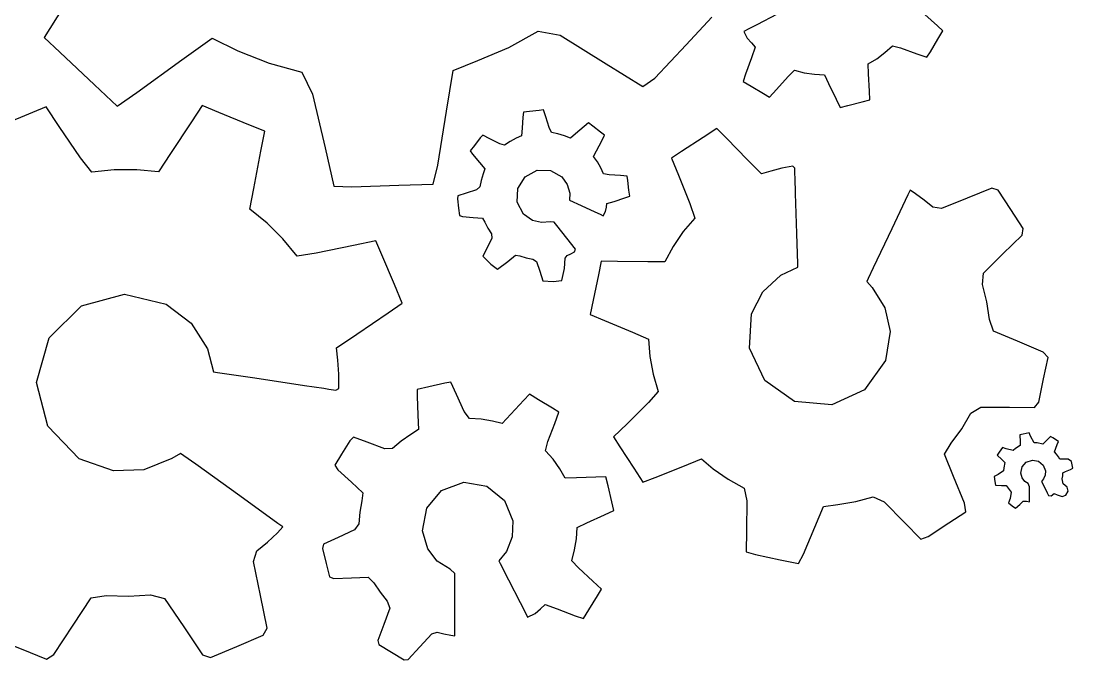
# Model space of a CAD drawing. Header units: metres. Extents: x -544 to 104, y 0 to 186.
# Drawn here: x -354.47 to -344.6, y 102.51 to 108.51 of the extents above; entities that cross this region are included whole.
import ezdxf

# ---------------------------------------------------------------- set-up
doc = ezdxf.new("R2010")
doc.units = ezdxf.units.M

msp = doc.modelspace()

# ---------------------------------------------------------------- linework, layer by layer
at = {"layer": 'COMPONENT1'}
for p, q in [((-354.0803, 108.6365), (-354.2533, 108.358)), ((-348.229, 108.2896), (-347.9872, 108.5483)), ((-347.3761, 108.577), (-347.5661, 108.4769)), ((-345.8698, 108.4663), (-345.9889, 108.5738)), ((-349.8922, 108.2642), (-349.6187, 108.4163)), ((-349.6187, 108.4163), (-349.4113, 108.3787)), ((-347.6405, 108.4377), (-347.6864, 108.4134)), ((-347.6864, 108.4134), (-347.656, 108.3515)), ((-347.5661, 108.4769), (-347.6405, 108.4377)), ((-345.8196, 108.419), (-345.8698, 108.4663)), ((-345.8652, 108.3425), (-345.8196, 108.419)), ((-354.2533, 108.358), (-354.1085, 108.2179)), ((-352.961, 108.146), (-352.6779, 108.3497)), ((-352.6779, 108.3497), (-352.4352, 108.2327)), ((-349.4113, 108.3787), (-348.9808, 108.1111)), ((-347.656, 108.3515), (-347.6167, 108.3057)), ((-345.9357, 108.2241), (-345.8652, 108.3425)), ((-354.1085, 108.2179), (-353.781, 107.9119)), ((-352.4352, 108.2327), (-352.1428, 108.117)), ((-350.1827, 108.141), (-349.8922, 108.2642)), ((-348.5232, 107.9748), (-348.229, 108.2896)), ((-347.6167, 108.3057), (-347.5806, 108.2664)), ((-347.5806, 108.2664), (-347.6159, 108.1673)), ((-346.4406, 108.158), (-346.3627, 108.2153)), ((-346.3627, 108.2153), (-346.292, 108.2798)), ((-346.292, 108.2798), (-346.2156, 108.2595)), ((-346.2156, 108.2595), (-346.0634, 108.2052)), ((-345.9684, 108.1714), (-345.9357, 108.2241)), ((-353.3846, 107.8413), (-352.961, 108.146)), ((-352.1428, 108.117), (-351.8365, 108.0323)), ((-350.4143, 108.0476), (-350.1827, 108.141)), ((-347.6159, 108.1673), (-347.6706, 108.014)), ((-346.5206, 108.1108), (-346.4406, 108.158)), ((-346.0634, 108.2052), (-345.9684, 108.1714)), ((-351.8365, 108.0323), (-351.7359, 107.8252)), ((-350.4767, 107.665), (-350.4143, 108.0476)), ((-348.9808, 108.1111), (-348.6365, 107.8971)), ((-347.2704, 107.9912), (-347.2123, 108.0492)), ((-347.2123, 108.0492), (-347.1201, 108.0257)), ((-347.1201, 108.0257), (-347.0251, 108.0118)), ((-346.5158, 108.0168), (-346.5206, 108.1108)), ((-346.5076, 107.8546), (-346.5158, 108.0168)), ((-348.6365, 107.8971), (-348.5232, 107.9748)), ((-347.6706, 108.014), (-347.6942, 107.9449)), ((-347.6942, 107.9449), (-347.6201, 107.9007)), ((-347.3795, 107.8701), (-347.2704, 107.9912)), ((-347.0251, 108.0118), (-346.9306, 108.008)), ((-346.9306, 108.008), (-346.8916, 107.926)), ((-346.8916, 107.926), (-346.8218, 107.7791)), ((-353.781, 107.9119), (-353.5693, 107.7141)), ((-353.5693, 107.7141), (-353.3846, 107.8413)), ((-351.7359, 107.8252), (-351.6181, 107.3213)), ((-347.6201, 107.9007), (-347.5013, 107.8299)), ((-347.5013, 107.8299), (-347.4452, 107.7972)), ((-347.4452, 107.7972), (-347.3795, 107.8701)), ((-346.5034, 107.7715), (-346.5076, 107.8546)), ((-346.8218, 107.7791), (-346.7845, 107.7004)), ((-346.7845, 107.7004), (-346.7127, 107.7186)), ((-346.7127, 107.7186), (-346.5783, 107.7526)), ((-346.5783, 107.7526), (-346.5034, 107.7715)), ((-354.3627, 107.6541), (-354.6411, 107.5366)), ((-354.2366, 107.7048), (-354.3627, 107.6541)), ((-354.1127, 107.5217), (-354.2366, 107.7048)), ((-352.7727, 107.7173), (-352.8731, 107.5648)), ((-352.6156, 107.6534), (-352.7727, 107.7173)), ((-352.334, 107.5388), (-352.6156, 107.6534)), ((-350.5593, 107.1585), (-350.4767, 107.665)), ((-349.756, 107.6552), (-349.7606, 107.6101)), ((-349.6978, 107.662), (-349.756, 107.6552)), ((-349.6078, 107.6726), (-349.6978, 107.662)), ((-349.5672, 107.6767), (-349.6078, 107.6726)), ((-349.5469, 107.6135), (-349.5672, 107.6767)), ((-353.9142, 107.2284), (-354.1127, 107.5217)), ((-352.8731, 107.5648), (-353.0689, 107.2673)), ((-352.1833, 107.4775), (-352.334, 107.5388)), ((-349.7606, 107.6101), (-349.7691, 107.5048)), ((-349.5142, 107.5124), (-349.5469, 107.6135)), ((-349.1864, 107.522), (-349.2677, 107.4528)), ((-349.1447, 107.5574), (-349.1864, 107.522)), ((-349.1048, 107.5259), (-349.1447, 107.5574)), ((-349.0332, 107.4694), (-349.1048, 107.5259)), ((-352.2195, 107.2901), (-352.1833, 107.4775)), ((-350.1382, 107.4394), (-350.1612, 107.4148)), ((-350.0719, 107.4054), (-350.1382, 107.4394)), ((-349.7747, 107.4345), (-349.8244, 107.4124)), ((-349.7691, 107.5048), (-349.7747, 107.4345)), ((-349.4942, 107.4644), (-349.5142, 107.5124)), ((-349.4323, 107.4533), (-349.4942, 107.4644)), ((-349.3714, 107.4355), (-349.4323, 107.4533)), ((-349.3148, 107.4127), (-349.3714, 107.4355)), ((-349.2677, 107.4528), (-349.3148, 107.4127)), ((-348.9949, 107.4391), (-349.0332, 107.4694)), ((-349.021, 107.3882), (-348.9949, 107.4391)), ((-347.9421, 107.5023), (-348.0687, 107.4194)), ((-347.8512, 107.4118), (-347.9421, 107.5023)), ((-350.2167, 107.3447), (-350.2574, 107.2933)), ((-350.1612, 107.4148), (-350.2167, 107.3447)), ((-349.9788, 107.3577), (-350.0719, 107.4054)), ((-349.9337, 107.3462), (-349.9788, 107.3577)), ((-349.8805, 107.3824), (-349.9337, 107.3462)), ((-349.8244, 107.4124), (-349.8805, 107.3824)), ((-349.0699, 107.2929), (-349.021, 107.3882)), ((-348.0687, 107.4194), (-348.2714, 107.2867)), ((-347.6515, 107.208), (-347.8512, 107.4118)), ((-353.8056, 107.0933), (-353.9142, 107.2284)), ((-353.0689, 107.2673), (-353.1824, 107.0948)), ((-352.2872, 106.9396), (-352.2195, 107.2901)), ((-351.6181, 107.3213), (-351.5343, 106.9626)), ((-350.2574, 107.2933), (-350.2356, 107.2633)), ((-350.2356, 107.2633), (-350.1682, 107.1844)), ((-349.0972, 107.2398), (-349.0699, 107.2929)), ((-349.0614, 107.189), (-349.0972, 107.2398)), ((-348.2714, 107.2867), (-348.3661, 107.2235)), ((-350.6031, 106.9804), (-350.5593, 107.1585)), ((-350.1682, 107.1844), (-350.1173, 107.1248)), ((-349.0306, 107.134), (-349.0614, 107.189)), ((-349.0059, 107.0765), (-349.0306, 107.134)), ((-348.3661, 107.2235), (-348.3017, 107.0638)), ((-347.5225, 107.0762), (-347.6515, 107.208)), ((-347.3305, 107.1298), (-347.4328, 107.1029)), ((-347.2261, 107.1497), (-347.3305, 107.1298)), ((-347.2096, 107.1302), (-347.2261, 107.1497)), ((-347.2078, 107.0763), (-347.2096, 107.1302)), ((-353.5966, 107.1155), (-353.8056, 107.0933)), ((-353.3849, 107.1154), (-353.5966, 107.1155)), ((-353.1824, 107.0948), (-353.3849, 107.1154)), ((-350.1331, 107.0769), (-350.1521, 107.0159)), ((-350.1173, 107.1248), (-350.1331, 107.0769)), ((-349.8095, 106.9387), (-349.7406, 107.0506)), ((-349.7406, 107.0506), (-349.6282, 107.1113)), ((-349.6282, 107.1113), (-349.5022, 107.1092)), ((-349.5022, 107.1092), (-349.3972, 107.0494)), ((-349.3972, 107.0494), (-349.345, 106.9782)), ((-348.9525, 107.0694), (-349.0059, 107.0765)), ((-348.8457, 107.061), (-348.9525, 107.0694)), ((-348.7814, 107.0559), (-348.8457, 107.061)), ((-348.7759, 107.0135), (-348.7814, 107.0559)), ((-348.3017, 107.0638), (-348.1947, 106.7986)), ((-347.4328, 107.1029), (-347.5225, 107.0762)), ((-347.2066, 107.0392), (-347.2078, 107.0763)), ((-347.2019, 106.892), (-347.2066, 107.0392)), ((-352.3249, 106.7442), (-352.2872, 106.9396)), ((-351.5343, 106.9626), (-351.3682, 106.9547)), ((-351.3682, 106.9547), (-350.9269, 106.9695)), ((-350.9269, 106.9695), (-350.6031, 106.9804)), ((-350.1643, 106.9539), (-350.1972, 106.9267)), ((-350.1521, 107.0159), (-350.1643, 106.9539)), ((-349.8134, 106.8126), (-349.8095, 106.9387)), ((-349.345, 106.9782), (-349.3211, 106.8957)), ((-348.7653, 106.9232), (-348.7759, 107.0135)), ((-345.36, 106.9434), (-345.5916, 106.8496)), ((-345.3008, 106.9243), (-345.36, 106.9434)), ((-350.3726, 106.87), (-350.3754, 106.8424)), ((-350.3754, 106.8424), (-350.3654, 106.7559)), ((-350.2947, 106.8952), (-350.3726, 106.87)), ((-350.1972, 106.9267), (-350.2947, 106.8952)), ((-349.3211, 106.8957), (-349.3223, 106.8291)), ((-348.906, 106.8187), (-348.8042, 106.8515)), ((-348.8042, 106.8515), (-348.7586, 106.8668)), ((-348.7586, 106.8668), (-348.7653, 106.9232)), ((-347.1901, 106.5158), (-347.2019, 106.892)), ((-346.1471, 106.881), (-346.2984, 106.5619)), ((-346.127, 106.9229), (-346.1471, 106.881)), ((-346.0771, 106.8905), (-346.127, 106.9229)), ((-345.9939, 106.8296), (-346.0771, 106.8905)), ((-345.915, 106.7637), (-345.9939, 106.8296)), ((-345.5916, 106.8496), (-345.8323, 106.7522)), ((-345.182, 106.7427), (-345.3008, 106.9243)), ((-352.1628, 106.6148), (-352.3249, 106.7442)), ((-350.3654, 106.7559), (-350.3571, 106.6849)), ((-349.7542, 106.6995), (-349.8134, 106.8126)), ((-349.3223, 106.8291), (-349.2157, 106.7798)), ((-349.2157, 106.7798), (-349.0874, 106.7207)), ((-348.9862, 106.724), (-348.978, 106.7629)), ((-348.978, 106.7629), (-348.9718, 106.7975)), ((-348.9718, 106.7975), (-348.906, 106.8187)), ((-348.1947, 106.7986), (-348.1479, 106.6626)), ((-345.8323, 106.7522), (-345.915, 106.7637)), ((-345.0647, 106.5634), (-345.182, 106.7427)), ((-350.3571, 106.6849), (-350.328, 106.6765)), ((-350.328, 106.6765), (-350.227, 106.6685)), ((-350.227, 106.6685), (-350.1418, 106.6617)), ((-350.1418, 106.6617), (-350.1182, 106.6232)), ((-349.6711, 106.6398), (-349.7542, 106.6995)), ((-349.5878, 106.619), (-349.6711, 106.6398)), ((-349.0874, 106.7207), (-349.0372, 106.6976)), ((-349.0372, 106.6976), (-349.0062, 106.6834)), ((-349.0062, 106.6834), (-348.9862, 106.724)), ((-348.1479, 106.6626), (-348.2557, 106.5351)), ((-352.0131, 106.4672), (-352.1628, 106.6148)), ((-350.1182, 106.6232), (-350.0895, 106.567)), ((-350.0895, 106.567), (-350.0547, 106.5138)), ((-349.5035, 106.6273), (-349.5878, 106.619)), ((-349.4689, 106.6251), (-349.5035, 106.6273)), ((-349.4437, 106.593), (-349.4689, 106.6251)), ((-349.3496, 106.4728), (-349.4437, 106.593)), ((-348.2557, 106.5351), (-348.3502, 106.3961)), ((-346.2984, 106.5619), (-346.4728, 106.1941)), ((-345.0757, 106.5017), (-345.0647, 106.5634)), ((-351.8805, 106.306), (-352.0131, 106.4672)), ((-351.1418, 106.4487), (-351.3526, 106.4052)), ((-351.0852, 106.3181), (-351.1418, 106.4487)), ((-350.0514, 106.4726), (-350.0968, 106.3838)), ((-350.0547, 106.5138), (-350.0514, 106.4726)), ((-349.268, 106.3687), (-349.3496, 106.4728)), ((-347.1811, 106.2317), (-347.1901, 106.5158)), ((-345.2562, 106.325), (-345.0757, 106.5017)), ((-351.3526, 106.4052), (-351.7026, 106.333)), ((-350.0968, 106.3838), (-350.1372, 106.3047)), ((-349.3108, 106.3259), (-349.2763, 106.3436)), ((-349.2763, 106.3436), (-349.268, 106.3687)), ((-348.3502, 106.3961), (-348.4286, 106.25)), ((-351.7026, 106.333), (-351.8805, 106.306)), ((-350.9675, 106.039), (-351.0852, 106.3181)), ((-350.1372, 106.3047), (-350.0607, 106.2309)), ((-350.0003, 106.1832), (-349.9015, 106.2542)), ((-349.9015, 106.2542), (-349.8316, 106.3138)), ((-349.8316, 106.3138), (-349.7891, 106.3087)), ((-349.7891, 106.3087), (-349.7292, 106.2889)), ((-349.7292, 106.2889), (-349.6681, 106.2755)), ((-349.6681, 106.2755), (-349.6332, 106.2543)), ((-349.6332, 106.2543), (-349.6037, 106.1629)), ((-349.3716, 106.1876), (-349.364, 106.2847)), ((-349.364, 106.2847), (-349.3463, 106.3105)), ((-349.3463, 106.3105), (-349.3108, 106.3259)), ((-349.0259, 106.2561), (-349.0525, 106.1287)), ((-348.8732, 106.2545), (-349.0259, 106.2561)), ((-348.5878, 106.2516), (-348.8732, 106.2545)), ((-348.4286, 106.25), (-348.5878, 106.2516)), ((-345.439, 106.146), (-345.2562, 106.325)), ((-350.0607, 106.2309), (-350.0003, 106.1832)), ((-349.6037, 106.1629), (-349.5746, 106.0727)), ((-349.3952, 106.0776), (-349.3716, 106.1876)), ((-347.3408, 106.126), (-347.18, 106.2022)), ((-347.18, 106.2022), (-347.1811, 106.2317)), ((-346.4728, 106.1941), (-346.5195, 106.0956)), ((-345.448, 106.0375), (-345.439, 106.146)), ((-349.5746, 106.0727), (-349.476, 106.0681)), ((-349.476, 106.0681), (-349.3952, 106.0776)), ((-349.0525, 106.1287), (-349.1022, 105.8907)), ((-347.5093, 105.9707), (-347.3408, 106.126)), ((-346.5195, 106.0956), (-346.533, 106.0674)), ((-346.533, 106.0674), (-346.4828, 106.0108)), ((-353.9054, 105.8383), (-353.5, 105.9486)), ((-353.5, 105.9486), (-353.108, 105.855)), ((-350.8939, 105.8647), (-350.9675, 106.039)), ((-347.6168, 105.7616), (-347.5093, 105.9707)), ((-346.4828, 106.0108), (-346.3627, 105.8194)), ((-345.4069, 105.8756), (-345.448, 106.0375)), ((-353.108, 105.855), (-352.8748, 105.676)), ((-351.0255, 105.7732), (-350.8939, 105.8647)), ((-349.1022, 105.8907), (-349.1299, 105.758)), ((-345.383, 105.7088), (-345.4069, 105.8756)), ((-354.2087, 105.5394), (-353.9054, 105.8383)), ((-351.3209, 105.5733), (-351.0255, 105.7732)), ((-349.1299, 105.758), (-348.9956, 105.7009)), ((-347.6341, 105.4397), (-347.6168, 105.7616)), ((-346.3627, 105.8194), (-346.3132, 105.5959)), ((-352.8748, 105.676), (-352.7216, 105.4341)), ((-348.9956, 105.7009), (-348.7333, 105.5896)), ((-345.3445, 105.6014), (-345.383, 105.7088)), ((-351.5119, 105.4441), (-351.3209, 105.5733)), ((-348.7333, 105.5896), (-348.5812, 105.525)), ((-346.3132, 105.5959), (-346.357, 105.3266)), ((-345.1188, 105.5056), (-345.3445, 105.6014)), ((-354.325, 105.117), (-354.2087, 105.5394)), ((-348.5812, 105.525), (-348.5686, 105.3627)), ((-344.8782, 105.4034), (-345.1188, 105.5056)), ((-352.7216, 105.4341), (-352.6639, 105.2193)), ((-351.4993, 105.3278), (-351.5119, 105.4441)), ((-348.5686, 105.3627), (-348.5384, 105.1961)), ((-347.4891, 105.1365), (-347.6341, 105.4397)), ((-344.8316, 105.3544), (-344.8782, 105.4034)), ((-344.8735, 105.1537), (-344.8316, 105.3544)), ((-351.4893, 105.196), (-351.4993, 105.3278)), ((-346.357, 105.3266), (-346.5563, 105.0509)), ((-352.6639, 105.2193), (-352.6276, 105.2139)), ((-352.6276, 105.2139), (-352.276, 105.1611)), ((-352.276, 105.1611), (-351.8105, 105.0912)), ((-351.4882, 105.063), (-351.4893, 105.196)), ((-348.5384, 105.1961), (-348.491, 105.0349)), ((-344.9194, 104.934), (-344.8735, 105.1537)), ((-354.22, 104.7101), (-354.325, 105.117)), ((-351.8105, 105.0912), (-351.6283, 105.0639)), ((-351.6283, 105.0639), (-351.5824, 105.057)), ((-351.5824, 105.057), (-351.5159, 105.0471)), ((-351.5159, 105.0471), (-351.4882, 105.063)), ((-350.6433, 105.0781), (-350.7521, 105.052)), ((-350.4952, 105.1136), (-350.6433, 105.0781)), ((-350.4385, 105.1224), (-350.4952, 105.1136)), ((-350.3854, 105.0071), (-350.4385, 105.1224)), ((-347.2105, 104.9407), (-347.4891, 105.1365)), ((-350.7521, 105.052), (-350.7546, 104.9888)), ((-350.7546, 104.9888), (-350.7475, 104.812)), ((-350.3109, 104.845), (-350.3854, 105.0071)), ((-349.753, 104.9536), (-349.8751, 104.8213)), ((-349.6994, 105.0093), (-349.753, 104.9536)), ((-349.6141, 104.9572), (-349.6994, 105.0093)), ((-349.4822, 104.8766), (-349.6141, 104.9572)), ((-348.491, 105.0349), (-348.5816, 104.9301)), ((-346.5563, 105.0509), (-346.8615, 104.9098)), ((-349.4235, 104.8393), (-349.4822, 104.8766)), ((-348.5816, 104.9301), (-348.7839, 104.7318)), ((-346.8615, 104.9098), (-347.2105, 104.9407)), ((-345.5556, 104.8314), (-345.4614, 104.8884)), ((-345.4614, 104.8884), (-345.1954, 104.8857)), ((-345.1954, 104.8857), (-344.9586, 104.8833)), ((-344.9586, 104.8833), (-344.9194, 104.934)), ((-350.7475, 104.812), (-350.7422, 104.6785)), ((-350.2626, 104.782), (-350.3109, 104.845)), ((-350.1532, 104.7745), (-350.2626, 104.782)), ((-350.0465, 104.7556), (-350.1532, 104.7745)), ((-349.8751, 104.8213), (-349.9566, 104.7329)), ((-349.4628, 104.7332), (-349.4235, 104.8393)), ((-345.6412, 104.6848), (-345.5556, 104.8314)), ((-353.9257, 104.4033), (-354.22, 104.7101)), ((-350.7422, 104.6785), (-350.8137, 104.6309)), ((-349.9566, 104.7329), (-350.0465, 104.7556)), ((-349.5256, 104.5633), (-349.4628, 104.7332)), ((-348.7839, 104.7318), (-348.9102, 104.6081)), ((-345.7409, 104.5492), (-345.6412, 104.6848)), ((-351.3855, 104.5721), (-351.4632, 104.4455)), ((-351.3525, 104.6062), (-351.3855, 104.5721)), ((-351.2214, 104.5577), (-351.3525, 104.6062)), ((-350.9032, 104.5692), (-350.9848, 104.4988)), ((-350.8137, 104.6309), (-350.9032, 104.5692)), ((-349.5494, 104.4779), (-349.5256, 104.5633)), ((-348.9102, 104.6081), (-348.8522, 104.5161)), ((-345.0657, 104.6349), (-345.0954, 104.6282)), ((-345.0954, 104.6282), (-345.0948, 104.563)), ((-345.0948, 104.563), (-345.0937, 104.5267)), ((-345.0098, 104.6462), (-345.0657, 104.6349)), ((-344.9958, 104.6147), (-345.0098, 104.6462)), ((-344.9633, 104.5532), (-344.9958, 104.6147)), ((-344.8578, 104.5626), (-344.8802, 104.5389)), ((-344.8094, 104.6132), (-344.8578, 104.5626)), ((-344.7866, 104.5987), (-344.8094, 104.6132)), ((-344.7355, 104.5659), (-344.7866, 104.5987)), ((-344.7464, 104.5373), (-344.7355, 104.5659)), ((-351.0574, 104.4971), (-351.2214, 104.5577)), ((-350.9848, 104.4988), (-351.0574, 104.4971)), ((-349.4779, 104.3976), (-349.5494, 104.4779)), ((-348.8522, 104.5161), (-348.7198, 104.3139)), ((-345.8044, 104.447), (-345.7409, 104.5492)), ((-345.2904, 104.466), (-345.3081, 104.4379)), ((-345.2598, 104.5092), (-345.2904, 104.466)), ((-345.2243, 104.4957), (-345.2598, 104.5092)), ((-345.1603, 104.479), (-345.2243, 104.4957)), ((-345.1379, 104.4977), (-345.1603, 104.479)), ((-345.0937, 104.5267), (-345.1379, 104.4977)), ((-344.9336, 104.5509), (-344.9633, 104.5532)), ((-344.8802, 104.5389), (-344.9336, 104.5509)), ((-344.7707, 104.4684), (-344.7464, 104.5373)), ((-344.7515, 104.4463), (-344.7707, 104.4684)), ((-353.6042, 104.2889), (-353.9257, 104.4033)), ((-353.0557, 104.4044), (-353.3181, 104.2996)), ((-352.9747, 104.4535), (-353.0557, 104.4044)), ((-352.943, 104.4307), (-352.9747, 104.4535)), ((-352.8324, 104.3511), (-352.943, 104.4307)), ((-351.4632, 104.4455), (-351.5271, 104.3414)), ((-349.4147, 104.3096), (-349.4779, 104.3976)), ((-348.2602, 104.3316), (-348.0859, 104.402)), ((-348.0859, 104.402), (-347.9738, 104.3097)), ((-345.7188, 104.2355), (-345.8044, 104.447)), ((-345.3081, 104.4379), (-345.2659, 104.3942)), ((-345.2659, 104.3942), (-345.237, 104.367)), ((-345.237, 104.367), (-345.2456, 104.3177)), ((-345.0748, 104.3259), (-345.0369, 104.3703)), ((-345.0369, 104.3703), (-344.9795, 104.3907)), ((-344.9795, 104.3907), (-344.9214, 104.3799)), ((-344.9214, 104.3799), (-344.8766, 104.3425)), ((-344.7348, 104.4223), (-344.7515, 104.4463)), ((-344.7212, 104.3976), (-344.7348, 104.4223)), ((-344.6924, 104.3984), (-344.7212, 104.3976)), ((-344.6429, 104.3997), (-344.6924, 104.3984)), ((-344.6124, 104.3774), (-344.6429, 104.3997)), ((-344.5983, 104.3142), (-344.6124, 104.3774)), ((-353.3181, 104.2996), (-353.6042, 104.2889)), ((-352.4191, 104.0538), (-352.8324, 104.3511)), ((-351.5271, 104.3414), (-351.4969, 104.2996)), ((-351.4969, 104.2996), (-351.3698, 104.1824)), ((-349.3629, 104.2193), (-349.4147, 104.3096)), ((-348.7198, 104.3139), (-348.6342, 104.1832)), ((-348.5212, 104.2262), (-348.2602, 104.3316)), ((-347.9738, 104.3097), (-347.8353, 104.2116)), ((-345.2487, 104.2884), (-345.3017, 104.2537)), ((-345.2456, 104.3177), (-345.2487, 104.2884)), ((-345.0863, 104.2681), (-345.0748, 104.3259)), ((-345.0739, 104.2225), (-345.0863, 104.2681)), ((-344.8766, 104.3425), (-344.8561, 104.2905)), ((-344.8561, 104.2905), (-344.8579, 104.2498)), ((-344.6945, 104.2433), (-344.6926, 104.272)), ((-344.6926, 104.272), (-344.6675, 104.2833)), ((-344.6675, 104.2833), (-344.6224, 104.3034)), ((-344.6224, 104.3034), (-344.5983, 104.3142)), ((-351.3698, 104.1824), (-351.2625, 104.0834)), ((-350.5253, 104.1048), (-350.315, 104.1824)), ((-350.315, 104.1824), (-350.1005, 104.1454)), ((-349.2574, 104.2235), (-349.3629, 104.2193)), ((-349.0756, 104.2308), (-349.2574, 104.2235)), ((-348.9825, 104.2344), (-349.0756, 104.2308)), ((-348.9622, 104.1501), (-348.9825, 104.2344)), ((-348.6342, 104.1832), (-348.5212, 104.2262)), ((-347.8353, 104.2116), (-347.6855, 104.1281)), ((-345.6175, 103.9849), (-345.7188, 104.2355)), ((-345.3017, 104.2537), (-345.3392, 104.237)), ((-345.3392, 104.237), (-345.3331, 104.1882)), ((-345.3331, 104.1882), (-345.3252, 104.1535)), ((-345.05, 104.1908), (-345.0739, 104.2225)), ((-345.0172, 104.1693), (-345.05, 104.1908)), ((-345.0054, 104.1397), (-345.0172, 104.1693)), ((-344.8733, 104.2131), (-344.8931, 104.1894)), ((-344.8931, 104.1894), (-344.869, 104.1408)), ((-344.8579, 104.2498), (-344.8733, 104.2131)), ((-344.6995, 104.2146), (-344.6945, 104.2433)), ((-344.6901, 104.1687), (-344.6995, 104.2146)), ((-344.6539, 104.1346), (-344.6901, 104.1687)), ((-351.2625, 104.0834), (-351.2714, 104.0069)), ((-350.6632, 103.9398), (-350.5253, 104.1048)), ((-350.1005, 104.1454), (-349.9339, 104.0097)), ((-348.9258, 103.9989), (-348.9622, 104.1501)), ((-347.6855, 104.1281), (-347.6593, 104.0067)), ((-345.3252, 104.1535), (-345.2689, 104.1504)), ((-345.2689, 104.1504), (-345.2263, 104.1516)), ((-345.2263, 104.1516), (-345.1967, 104.1128)), ((-345.1967, 104.1128), (-345.1785, 104.0903)), ((-345.1785, 104.0903), (-345.1879, 104.031)), ((-345.0075, 103.9996), (-345.0065, 104.0689)), ((-345.0065, 104.0689), (-345.0054, 104.1397)), ((-344.869, 104.1408), (-344.84, 104.0822)), ((-344.84, 104.0822), (-344.8286, 104.0593)), ((-344.8026, 104.0539), (-344.7762, 104.0762)), ((-344.7762, 104.0762), (-344.7463, 104.0647)), ((-344.7463, 104.0647), (-344.7, 104.0471)), ((-344.665, 104.0616), (-344.6426, 104.0972)), ((-344.6426, 104.0972), (-344.6539, 104.1346)), ((-352.0607, 103.796), (-352.4191, 104.0538)), ((-351.2714, 104.0069), (-351.2921, 103.9015)), ((-349.9339, 104.0097), (-349.856, 103.8188)), ((-348.9063, 103.918), (-348.9258, 103.9989)), ((-347.6593, 104.0067), (-347.6622, 103.7276)), ((-346.9385, 103.954), (-346.8053, 103.9733)), ((-346.8053, 103.9733), (-346.6374, 104.0007)), ((-346.6374, 104.0007), (-346.4747, 104.0454)), ((-346.4747, 104.0454), (-346.3708, 103.9992)), ((-346.3708, 103.9992), (-346.1796, 103.8039)), ((-345.6028, 103.9056), (-345.6175, 103.9849)), ((-345.1879, 104.031), (-345.2036, 103.9901)), ((-345.2036, 103.9901), (-345.1696, 103.9598)), ((-345.1378, 103.9397), (-345.0972, 103.9725)), ((-345.0972, 103.9725), (-345.0662, 104.0053)), ((-345.0662, 104.0053), (-345.0352, 104.0047)), ((-345.0352, 104.0047), (-345.0075, 103.9996)), ((-344.8286, 104.0593), (-344.8026, 104.0539)), ((-344.7, 104.0471), (-344.665, 104.0616)), ((-351.2921, 103.9015), (-351.3015, 103.7934)), ((-350.703, 103.7259), (-350.6632, 103.9398)), ((-349.1605, 103.8009), (-348.9949, 103.8772)), ((-348.9949, 103.8772), (-348.9063, 103.918)), ((-347.0202, 103.7615), (-346.9385, 103.954)), ((-345.7627, 103.8011), (-345.6028, 103.9056)), ((-345.1696, 103.9598), (-345.1378, 103.9397)), ((-352.0135, 103.7622), (-352.0607, 103.796)), ((-351.3015, 103.7934), (-351.3404, 103.7347)), ((-349.856, 103.8188), (-349.861, 103.6687)), ((-349.2529, 103.7584), (-349.1605, 103.8009)), ((-346.1796, 103.8039), (-346.0267, 103.6478)), ((-345.9573, 103.6739), (-345.7627, 103.8011)), ((-352.1582, 103.6192), (-352.0645, 103.708)), ((-352.0645, 103.708), (-352.0135, 103.7622)), ((-351.3404, 103.7347), (-351.4948, 103.6634)), ((-350.6547, 103.5584), (-350.703, 103.7259)), ((-349.2585, 103.6526), (-349.2529, 103.7584)), ((-347.6622, 103.7276), (-347.6643, 103.529)), ((-347.1283, 103.5068), (-347.0202, 103.7615)), ((-346.0267, 103.6478), (-345.9573, 103.6739)), ((-352.2569, 103.5369), (-352.1582, 103.6192)), ((-351.6324, 103.6), (-351.6412, 103.5599)), ((-351.4948, 103.6634), (-351.6324, 103.6)), ((-349.861, 103.6687), (-349.9159, 103.533)), ((-349.2753, 103.5464), (-349.2585, 103.6526)), ((-352.2896, 103.4378), (-352.2569, 103.5369)), ((-351.6412, 103.5599), (-351.6076, 103.4205)), ((-350.5651, 103.4429), (-350.6547, 103.5584)), ((-349.9159, 103.533), (-349.9879, 103.445)), ((-349.3026, 103.4432), (-349.2753, 103.5464)), ((-347.6643, 103.529), (-347.5783, 103.5035)), ((-347.5783, 103.5035), (-347.3451, 103.4548)), ((-347.1741, 103.4191), (-347.1283, 103.5068)), ((-352.2239, 103.1199), (-352.2896, 103.4378)), ((-351.6076, 103.4205), (-351.5769, 103.293)), ((-350.4433, 103.3652), (-350.5651, 103.4429)), ((-349.9879, 103.445), (-349.9745, 103.4188)), ((-349.9745, 103.4188), (-349.8964, 103.2663)), ((-349.2384, 103.3774), (-349.3026, 103.4432)), ((-349.1042, 103.2535), (-349.2384, 103.3774)), ((-347.3451, 103.4548), (-347.1741, 103.4191)), ((-351.5769, 103.293), (-351.5366, 103.2775)), ((-351.5366, 103.2775), (-351.3696, 103.2843)), ((-351.3696, 103.2843), (-351.213, 103.2906)), ((-351.213, 103.2906), (-351.1615, 103.239)), ((-350.3991, 103.3259), (-350.4433, 103.3652)), ((-350.3992, 103.2562), (-350.3991, 103.3259)), ((-351.1615, 103.239), (-351.1021, 103.1491)), ((-350.3995, 102.9959), (-350.3992, 103.2562)), ((-349.8964, 103.2663), (-349.7868, 103.0521)), ((-349.0233, 103.1789), (-349.1042, 103.2535)), ((-349.0607, 103.1164), (-349.0233, 103.1789)), ((-353.9832, 102.8398), (-353.8147, 103.096)), ((-353.8147, 103.096), (-353.674, 103.1193)), ((-353.674, 103.1193), (-353.4634, 103.1113)), ((-353.4634, 103.1113), (-353.255, 103.1254)), ((-353.255, 103.1254), (-353.1237, 103.0899)), ((-353.1237, 103.0899), (-352.9445, 102.8249)), ((-352.1607, 102.8139), (-352.2239, 103.1199)), ((-351.1021, 103.1491), (-351.0342, 103.0667)), ((-349.1416, 102.9843), (-349.0607, 103.1164)), ((-351.0099, 103.0015), (-351.0666, 102.8481)), ((-351.0342, 103.0667), (-351.0099, 103.0015)), ((-350.3998, 102.7702), (-350.3995, 102.9959)), ((-349.7868, 103.0521), (-349.7439, 102.9683)), ((-349.6474, 102.9499), (-349.5955, 102.9934)), ((-349.5955, 102.9934), (-349.5509, 103.0332)), ((-349.5509, 103.0332), (-349.4403, 102.9924)), ((-349.4403, 102.9924), (-349.2693, 102.9292)), ((-349.1921, 102.9018), (-349.1416, 102.9843)), ((-349.7439, 102.9683), (-349.7172, 102.9166)), ((-349.7172, 102.9166), (-349.6474, 102.9499)), ((-349.2693, 102.9292), (-349.1921, 102.9018)), ((-354.1628, 102.5667), (-353.9832, 102.8398)), ((-352.9445, 102.8249), (-352.7676, 102.5631)), ((-352.1974, 102.7454), (-352.1607, 102.8139)), ((-351.0666, 102.8481), (-351.1225, 102.6966)), ((-354.7309, 102.7225), (-354.471, 102.6169)), ((-352.4474, 102.6399), (-352.1974, 102.7454)), ((-351.1225, 102.6966), (-351.112, 102.658)), ((-350.729, 102.6366), (-350.6165, 102.7587)), ((-350.6165, 102.7587), (-350.5655, 102.7747)), ((-350.5655, 102.7747), (-350.5021, 102.7581)), ((-350.5021, 102.7581), (-350.4375, 102.7456)), ((-350.4375, 102.7456), (-350.3998, 102.7405)), ((-350.3998, 102.7405), (-350.3998, 102.7702)), ((-354.471, 102.6169), (-354.2334, 102.5203)), ((-352.6942, 102.5358), (-352.4474, 102.6399)), ((-351.112, 102.658), (-350.9951, 102.5864)), ((-350.9951, 102.5864), (-350.8767, 102.514)), ((-350.8373, 102.5191), (-350.729, 102.6366)), ((-354.2334, 102.5203), (-354.1628, 102.5667)), ((-352.7676, 102.5631), (-352.6942, 102.5358)), ((-350.8767, 102.514), (-350.8373, 102.5191))]:
    msp.add_line(p, q, dxfattribs=at)

doc.saveas('drawing.dxf')
